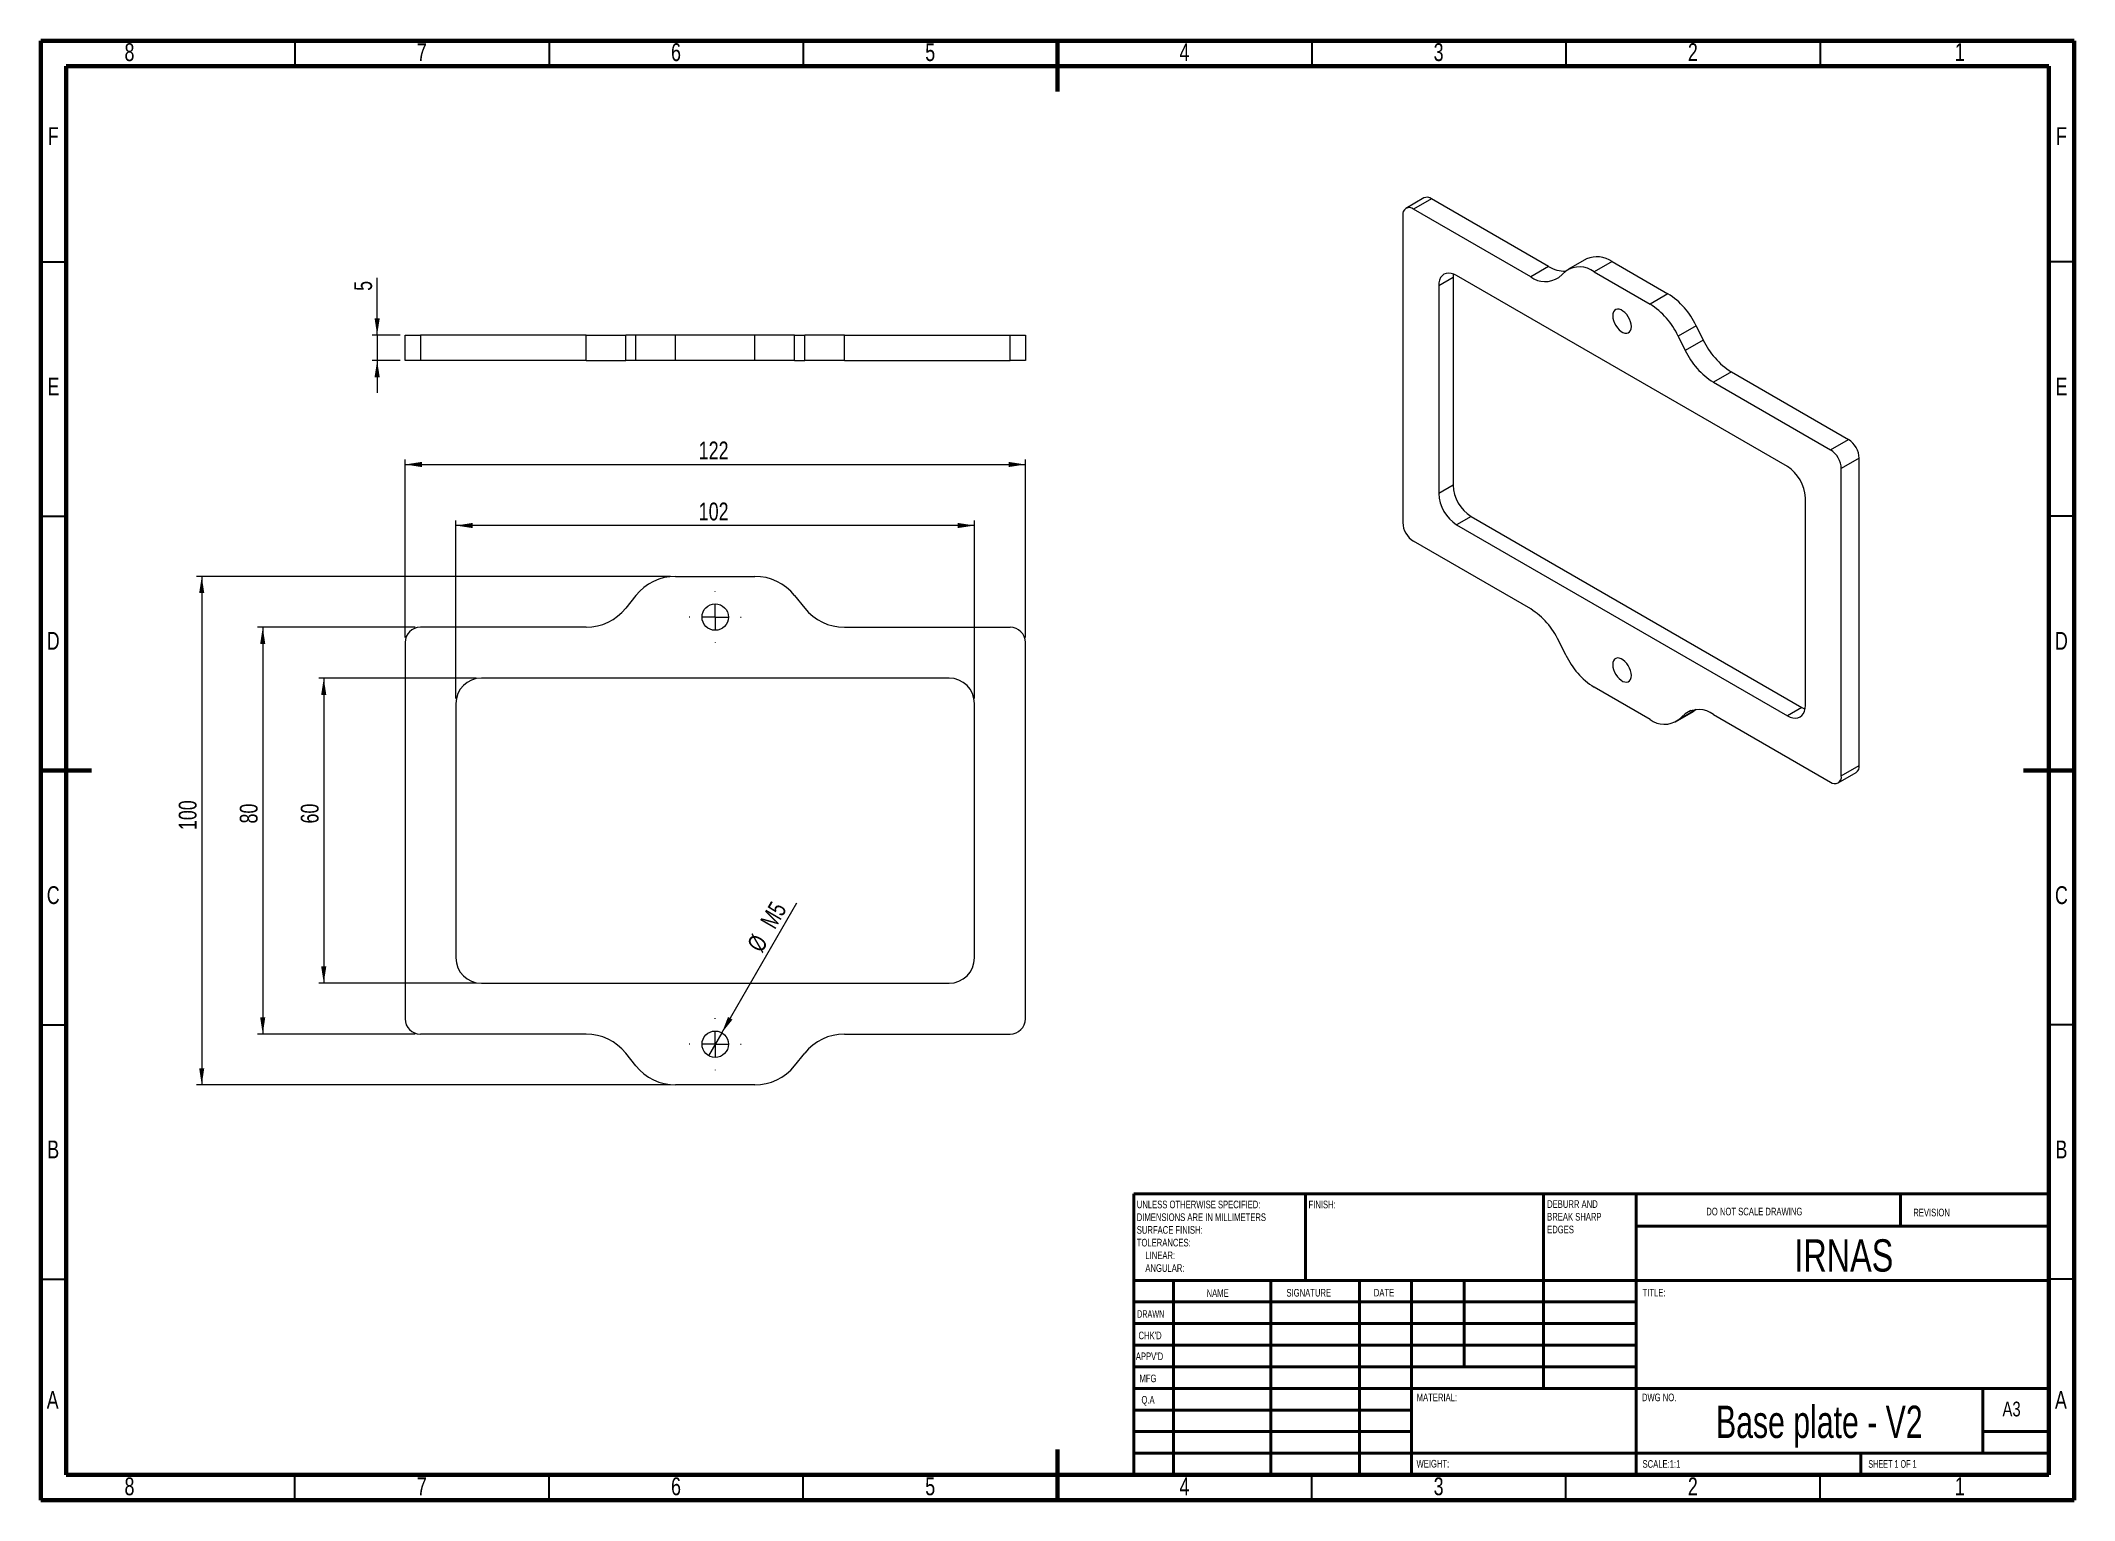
# Model space of a CAD drawing. Header units: millimetres. Extents: x 15 to 415, y 5 to 292.
import ezdxf

# ---------------------------------------------------------------- set-up
doc = ezdxf.new("R2010")
doc.units = ezdxf.units.MM
doc.styles.add('SLDTEXTSTYLE0', font='TXT', dxfattribs={"width": 0.75})
doc.styles.add('SLDTEXTSTYLE1', font='TXT', dxfattribs={"width": 0.686449})
doc.styles.add('SLDTEXTSTYLE2', font='TXT', dxfattribs={"width": 0.6875})
doc.styles.add('SLDTEXTSTYLE3', font='TXT', dxfattribs={"width": 0.7})
doc.dimstyles.new('SLDDIMSTYLE0', dxfattribs={"dimtxt": 3.5, "dimasz": 3.302, "dimexe": 0, "dimexo": 0.0625, "dimgap": 0.875, "dimtad": 1, "dimrnd": 1e-09, "dimzin": 12, "dimdsep": 46, "dimtxsty": 'SLDTEXTSTYLE0', "dimsah": 1, "dimcen": 0.09, "dimadec": 0, "dimazin": 3, "dimtfac": 1, "dimtofl": 0, "dimtmove": 0, "dimatfit": 3, "dimfxl": 1, "dimfrac": 2, "dimtolj": 1, "dimtzin": 12, "dimarcsym": 0})
doc.dimstyles.new('SLDDIMSTYLE1', dxfattribs={"dimtxt": 3.5, "dimasz": 3.302, "dimexe": 0, "dimexo": 0.0625, "dimgap": 0.875, "dimtad": 1, "dimrnd": 1e-09, "dimzin": 12, "dimdsep": 46, "dimtxsty": 'SLDTEXTSTYLE0', "dimblk1": 'NONE', "dimsah": 1, "dimcen": 0, "dimadec": 0, "dimazin": 3, "dimtfac": 1, "dimtmove": 0, "dimatfit": 3, "dimldrblk": 'NONE', "dimfxl": 1, "dimfrac": 2, "dimtolj": 1, "dimtzin": 12, "dimarcsym": 0})
doc.dimstyles.new('SLDDIMSTYLE2', dxfattribs={"dimtxt": 3.5, "dimasz": 3.302, "dimexe": 0, "dimexo": 0.0625, "dimgap": 0.875, "dimtad": 1, "dimrnd": 1e-09, "dimzin": 12, "dimdsep": 46, "dimtxsty": 'SLDTEXTSTYLE0', "dimsah": 1, "dimcen": 0.09, "dimadec": 0, "dimazin": 3, "dimtfac": 1, "dimtmove": 0, "dimatfit": 0, "dimfxl": 1, "dimfrac": 2, "dimtolj": 1, "dimtzin": 12, "dimarcsym": 0})

# ---------------------------------------------------------------- blocks, each defined once
blk = doc.blocks.new('SW_NOTE_0')
at = {"color": 0, "linetype": 'Continuous', "lineweight": 0, "char_height": 1.5, "attachment_point": 1, "style": 'SLDTEXTSTYLE0'}
for s, insert in [('UNLESS OTHERWISE SPECIFIED:', (0, 1.93)), ('SURFACE FINISH:', (0, -3.07)), ('DIMENSIONS ARE IN MILLIMETERS', (0, -0.57)), ('TOLERANCES:', (0, -5.57)), ('ANGULAR:', (1.69, -10.57)), ('LINEAR:', (1.69, -8.07))]:
    blk.add_mtext(s, dxfattribs=dict(at, insert=insert))
blk = doc.blocks.new('SW_NOTE_1')
at = {"color": 0, "linetype": 'Continuous', "lineweight": 0, "char_height": 1.5, "attachment_point": 1, "style": 'SLDTEXTSTYLE0'}
for s, insert in [('DEBURR AND', (0, 1.93)), ('BREAK SHARP', (0, -0.57)), ('EDGES', (0, -3.07))]:
    blk.add_mtext(s, dxfattribs=dict(at, insert=insert))
blk = doc.blocks.new('_D')
at = {"color": 7, "linetype": 'Continuous', "lineweight": 0}
for p, q in [((138.89, 186.67), (45.68, 186.67)), ((46.68, 186.67), (46.68, 86.67)), ((138.89, 86.67), (45.68, 86.67))]:
    blk.add_line(p, q, dxfattribs=at)
for points in [[(46.68, 186.67), (46.17, 183.37), (47.18, 183.37)], [(46.68, 86.67), (47.18, 89.97), (46.17, 89.97)]]:
    blk.add_solid(points, dxfattribs=at)
at = {"color": 7, "linetype": 'Continuous', "lineweight": 0, "insert": (42.16, 136.79), "char_height": 3.5, "attachment_point": 1, "rotation": 90, "style": 'SLDTEXTSTYLE0'}
blk.add_mtext('100', dxfattribs=at)
blk = doc.blocks.new('_D_1')
at = {"color": 7, "linetype": 'Continuous', "lineweight": 0}
for p, q in [((88.68, 176.67), (57.68, 176.67)), ((58.68, 176.67), (58.68, 96.67)), ((88.68, 96.67), (57.68, 96.67))]:
    blk.add_line(p, q, dxfattribs=at)
for points in [[(58.68, 176.67), (58.17, 173.37), (59.18, 173.37)], [(58.68, 96.67), (59.18, 99.97), (58.17, 99.97)]]:
    blk.add_solid(points, dxfattribs=at)
at = {"color": 7, "linetype": 'Continuous', "lineweight": 0, "insert": (54.16, 138.08), "char_height": 3.5, "attachment_point": 1, "rotation": 90, "style": 'SLDTEXTSTYLE0'}
blk.add_mtext('80', dxfattribs=at)
blk = doc.blocks.new('_D_2')
at = {"color": 7, "linetype": 'Continuous', "lineweight": 0}
for p, q in [((100.68, 166.67), (69.68, 166.67)), ((70.68, 166.67), (70.68, 106.67)), ((100.68, 106.67), (69.68, 106.67))]:
    blk.add_line(p, q, dxfattribs=at)
for points in [[(70.68, 166.67), (70.17, 163.37), (71.18, 163.37)], [(70.68, 106.67), (71.18, 109.97), (70.17, 109.97)]]:
    blk.add_solid(points, dxfattribs=at)
at = {"color": 7, "linetype": 'Continuous', "lineweight": 0, "insert": (66.16, 138.08), "char_height": 3.5, "attachment_point": 1, "rotation": 90, "style": 'SLDTEXTSTYLE0'}
blk.add_mtext('60', dxfattribs=at)
blk = doc.blocks.new('_D_3')
at = {"color": 7, "linetype": 'Continuous', "lineweight": 0}
for p, q in [((86.68, 174.67), (86.68, 209.67)), ((86.68, 208.67), (208.68, 208.67)), ((208.68, 174.67), (208.68, 209.67))]:
    blk.add_line(p, q, dxfattribs=at)
for points in [[(86.68, 208.67), (89.98, 208.16), (89.98, 209.18)], [(208.68, 208.67), (205.37, 209.18), (205.37, 208.16)]]:
    blk.add_solid(points, dxfattribs=at)
at = {"color": 7, "linetype": 'Continuous', "lineweight": 0, "insert": (144.44, 213.18), "char_height": 3.5, "attachment_point": 1, "style": 'SLDTEXTSTYLE0'}
blk.add_mtext('122', dxfattribs=at)
blk = doc.blocks.new('_D_4')
at = {"color": 7, "linetype": 'Continuous', "lineweight": 0}
for p, q in [((96.68, 162.67), (96.68, 197.67)), ((198.68, 196.67), (96.68, 196.67)), ((198.68, 162.67), (198.68, 197.67))]:
    blk.add_line(p, q, dxfattribs=at)
for points in [[(96.68, 196.67), (99.98, 196.16), (99.98, 197.18)], [(198.68, 196.67), (195.37, 197.18), (195.37, 196.16)]]:
    blk.add_solid(points, dxfattribs=at)
at = {"color": 7, "linetype": 'Continuous', "lineweight": 0, "insert": (144.44, 201.18), "char_height": 3.5, "attachment_point": 1, "style": 'SLDTEXTSTYLE0'}
blk.add_mtext('102', dxfattribs=at)
blk = doc.blocks.new('_D_5')
at = {"color": 7, "linetype": 'Continuous', "lineweight": 0}
for q in [(163.75, 122.51), (146.38, 92.42)]:
    blk.add_line((148.98, 96.92), q, dxfattribs=at)
blk.add_solid([(148.98, 96.92), (151.07, 99.53), (150.19, 100.04)], dxfattribs=at)
at = {"color": 7, "linetype": 'Continuous', "lineweight": 0, "char_height": 3.5, "attachment_point": 1, "rotation": 60, "style": 'SLDTEXTSTYLE0'}
for s, insert in [('M5', (156.37, 118.84)), ('%%c', (153.78, 114.24))]:
    blk.add_mtext(s, dxfattribs=dict(at, insert=insert))
blk = doc.blocks.new('_NONE')
blk = doc.blocks.new('SW_CENTERMARKSYMBOL_0')
at = {"color": 0, "linetype": 'Continuous', "lineweight": 0}
for p, q in [((0, 5), (0, 5.1)), ((-5, 0), (-5.1, 0)), ((0, 0), (-2.5, 0)), ((0, 0), (0, 2.5)), ((0, 0), (0, -2.5)), ((0, 0), (2.5, 0)), ((5, 0), (5.1, 0)), ((0, -5), (0, -5.1))]:
    blk.add_line(p, q, dxfattribs=at)
blk = doc.blocks.new('SW_CENTERMARKSYMBOL_1')
at = {"color": 0, "linetype": 'Continuous', "lineweight": 0}
for p, q in [((0, 5), (0, 5.1)), ((-5, 0), (-5.1, 0)), ((0, 0), (-2.5, 0)), ((0, 0), (0, 2.5)), ((0, 0), (0, -2.5)), ((0, 0), (2.5, 0)), ((5, 0), (5.1, 0)), ((0, -5), (0, -5.1))]:
    blk.add_line(p, q, dxfattribs=at)
blk = doc.blocks.new('_D_6')
at = {"color": 7, "linetype": 'Continuous', "lineweight": 0}
for p, q in [((81.18, 234.11), (81.18, 245.4)), ((85.68, 234.11), (80.18, 234.11)), ((81.18, 234.11), (81.18, 229.11)), ((85.68, 229.11), (80.18, 229.11)), ((81.18, 229.11), (81.18, 222.76))]:
    blk.add_line(p, q, dxfattribs=at)
for points in [[(81.18, 234.11), (81.69, 237.41), (80.67, 237.41)], [(81.18, 229.11), (80.67, 225.81), (81.69, 225.81)]]:
    blk.add_solid(points, dxfattribs=at)
at = {"color": 7, "linetype": 'Continuous', "lineweight": 0, "insert": (76.67, 242.81), "char_height": 3.5, "attachment_point": 1, "rotation": 90, "style": 'SLDTEXTSTYLE0'}
blk.add_mtext('5', dxfattribs=at)

msp = doc.modelspace()

# ---------------------------------------------------------------- linework, layer by layer
at = {"color": 7, "linetype": 'Continuous', "lineweight": 60}
for p, q in [((15, 292), (415, 292)), ((15, 5), (15, 292)), ((215, 292), (215, 282)), ((415, 292), (415, 5)), ((20, 287), (410, 287)), ((20, 10), (20, 287)), ((410, 287), (410, 10)), ((15, 148.5), (25, 148.5)), ((415, 148.5), (405, 148.5)), ((410, 65.25), (410, 10)), ((215, 5), (215, 15)), ((410, 10), (20, 10)), ((410, 10), (222.8, 10)), ((415, 5), (15, 5))]:
    msp.add_line(p, q, dxfattribs=at)
at = {"color": 7, "linetype": 'Continuous', "lineweight": 30}
for p, q in [((65, 292), (65, 287)), ((115, 292), (115, 287)), ((165, 292), (165, 287)), ((265, 292), (265, 287)), ((315, 292), (315, 287)), ((365, 292), (365, 287)), ((15, 248.5), (20, 248.5)), ((415, 248.5), (410, 248.5)), ((15, 198.5), (20, 198.5)), ((415, 198.5), (410, 198.5)), ((15, 98.5), (20, 98.5)), ((415, 98.5), (410, 98.5)), ((15, 48.5), (20, 48.5)), ((415, 48.5), (410, 48.5)), ((65, 5), (65, 10)), ((115, 5), (115, 10)), ((165, 5), (165, 10)), ((265, 5), (265, 10)), ((315, 5), (315, 10)), ((365, 5), (365, 10))]:
    msp.add_line(p, q, dxfattribs=at)
at = {"color": 7, "linetype": 'Continuous', "lineweight": 15}
for p, q in [((287.059, 261.075), (283.524, 259.034)), ((288.559, 260.926), (285.024, 258.885)), ((311.606, 247.621), (288.559, 260.926)), ((282.902, 257.66), (282.902, 197.236)), ((308.071, 245.58), (285.024, 258.885)), ((319.067, 249.089), (315.532, 247.048)), ((324.067, 248.594), (320.531, 246.553)), ((324.067, 248.594), (335.076, 242.238)), ((292.802, 245.413), (289.974, 243.78)), ((292.802, 245.413), (292.802, 204.586)), ((358.563, 208.267), (293.509, 245.821)), ((311.606, 247.621), (308.071, 245.58)), ((314.993, 246.671), (313.592, 245.457)), ((315.025, 246.689), (314.993, 246.671)), ((314.993, 246.671), (314.997, 246.665)), ((320.531, 246.553), (331.541, 240.197)), ((289.974, 243.78), (289.974, 202.953)), ((335.076, 242.238), (331.541, 240.197)), ((86.677, 229.107), (86.677, 234.107)), ((86.677, 234.107), (89.677, 234.107)), ((89.677, 234.107), (89.677, 229.107)), ((122.27, 234.107), (89.677, 234.107)), ((122.27, 229.107), (122.27, 234.107)), ((122.27, 234.107), (130.079, 234.107)), ((130.079, 229.107), (130.079, 234.107)), ((132.06, 234.107), (130.079, 234.107)), ((132.06, 229.107), (132.06, 234.107)), ((132.066, 234.107), (132.06, 234.107)), ((132.066, 229.107), (132.066, 234.107)), ((139.892, 234.107), (132.066, 234.107)), ((139.892, 229.107), (139.892, 234.107)), ((155.462, 234.107), (139.892, 234.107)), ((155.462, 229.107), (155.462, 234.107)), ((163.288, 234.107), (155.462, 234.107)), ((163.288, 229.107), (163.288, 234.107)), ((163.293, 234.107), (163.288, 234.107)), ((163.293, 229.107), (163.293, 234.107)), ((163.293, 234.107), (165.275, 234.107)), ((165.275, 229.107), (165.275, 234.107)), ((173.083, 234.107), (165.275, 234.107)), ((173.083, 229.107), (173.083, 234.107)), ((173.083, 234.107), (205.677, 234.107)), ((205.677, 229.107), (205.677, 234.107)), ((205.677, 234.107), (208.677, 234.107)), ((208.677, 234.107), (208.677, 229.107)), ((340.61, 235.961), (337.075, 233.92)), ((337.075, 233.92), (337.079, 233.921)), ((340.614, 235.962), (337.079, 233.921)), ((337.079, 233.921), (338.48, 231.09)), ((342.015, 233.131), (338.48, 231.09)), ((340.61, 235.961), (340.614, 235.962)), ((340.614, 235.962), (342.015, 233.131)), ((89.677, 229.107), (86.677, 229.107)), ((122.27, 229.107), (89.677, 229.107)), ((122.27, 229.107), (130.079, 229.107)), ((132.06, 229.107), (130.079, 229.107)), ((132.066, 229.107), (132.06, 229.107)), ((139.892, 229.107), (132.066, 229.107)), ((155.462, 229.107), (139.892, 229.107)), ((163.288, 229.107), (155.462, 229.107)), ((163.293, 229.107), (163.288, 229.107)), ((163.293, 229.107), (165.275, 229.107)), ((173.083, 229.107), (165.275, 229.107)), ((173.083, 229.107), (205.677, 229.107)), ((208.677, 229.107), (205.677, 229.107)), ((347.537, 226.879), (344.001, 224.838)), ((344.001, 224.838), (367.048, 211.534)), ((347.537, 226.879), (370.584, 213.575)), ((367.048, 211.534), (370.584, 213.575)), ((372.705, 209.9), (369.169, 207.859)), ((372.705, 149.476), (372.705, 209.9)), ((292.802, 204.586), (289.974, 202.953)), ((369.169, 147.435), (369.169, 207.859)), ((362.098, 161.316), (362.098, 202.143)), ((296.337, 198.462), (293.509, 196.829)), ((293.509, 196.829), (358.563, 159.274)), ((296.337, 198.462), (361.391, 160.907)), ((308.071, 180.257), (285.024, 193.562)), ((139.892, 186.673), (155.462, 186.673)), ((132.06, 182.902), (130.079, 180.426)), ((132.06, 182.902), (132.066, 182.898)), ((163.288, 182.898), (163.293, 182.902)), ((163.293, 182.902), (165.275, 180.426)), ((122.27, 176.673), (89.677, 176.673)), ((173.083, 176.673), (205.677, 176.673)), ((86.677, 173.673), (86.677, 99.673)), ((208.677, 99.673), (208.677, 173.673)), ((314.993, 171.174), (313.592, 174.005)), ((314.997, 171.176), (314.993, 171.174)), ((193.677, 166.673), (101.677, 166.673)), ((331.541, 158.543), (320.531, 164.899)), ((96.677, 161.673), (96.677, 111.673)), ((198.677, 111.673), (198.677, 161.673)), ((336.54, 158.048), (340.076, 160.089)), ((340.614, 160.466), (337.079, 158.425)), ((340.614, 160.466), (340.623, 160.473)), ((361.391, 160.907), (358.563, 159.274)), ((337.079, 158.425), (337.075, 158.431)), ((337.079, 158.425), (338.48, 159.638)), ((344.001, 159.515), (367.048, 146.21)), ((368.548, 146.062), (372.084, 148.103)), ((369.169, 147.435), (372.705, 149.476)), ((101.677, 106.673), (193.677, 106.673)), ((122.27, 96.673), (89.677, 96.673)), ((173.083, 96.673), (205.677, 96.673)), ((132.06, 90.443), (130.079, 92.92)), ((163.293, 90.443), (165.275, 92.92)), ((132.066, 90.448), (132.06, 90.443)), ((163.293, 90.443), (163.288, 90.448)), ((155.462, 86.673), (139.892, 86.673))]:
    msp.add_line(p, q, dxfattribs=at)
at = {"color": 8, "linetype": 'Continuous', "lineweight": 15}
msp.add_line((339.585, 160.276), (338.48, 159.638), dxfattribs=at)
at = {"color": 7, "linetype": 'Continuous', "lineweight": 40}
for p, q in [((230, 65.25), (410, 65.25)), ((230, 65.25), (230, 10)), ((263.8, 48.25), (263.8, 65.25)), ((310.6, 65.25), (310.6, 27)), ((328.8, 65.25), (328.8, 10)), ((380.8, 58.875), (380.8, 65.25)), ((410, 58.875), (328.8, 58.875)), ((410, 48.25), (230, 48.25)), ((237.8, 48.25), (237.8, 10)), ((256.991, 48.25), (256.991, 10)), ((274.399, 48.25), (274.399, 10)), ((284.6, 10), (284.6, 48.25)), ((295, 31.25), (295, 48.25)), ((328.8, 44), (230, 44)), ((328.8, 39.75), (230, 39.75)), ((328.8, 35.5), (230, 35.5)), ((328.8, 31.25), (230, 31.25)), ((284.6, 27), (230, 27)), ((284.6, 27), (410, 27)), ((397, 14.25), (397, 27)), ((284.6, 22.75), (230, 22.75)), ((284.6, 18.5), (230, 18.5)), ((410, 18.5), (397, 18.5)), ((230, 14.25), (410, 14.25)), ((373, 10), (373, 14.25))]:
    msp.add_line(p, q, dxfattribs=at)
at = {"color": 7, "linetype": 'Continuous', "lineweight": 15, "flags": 128}
for points in [[(293.509, 245.821), (292.956, 246.09), (292.417, 246.252), (291.904, 246.303), (291.431, 246.241), (291.009, 246.069), (290.649, 245.79), (290.359, 245.411), (290.147, 244.941), (290.017, 244.393), (289.974, 243.78)], [(292.862, 246.126), (292.845, 246.026), (292.802, 245.413)], [(327.874, 235.781), (327.834, 236.246), (327.716, 236.736), (327.523, 237.232), (327.266, 237.71), (326.955, 238.15), (326.604, 238.534), (326.228, 238.843), (325.844, 239.065), (325.468, 239.19), (325.117, 239.212), (324.806, 239.13), (324.549, 238.949), (324.356, 238.676), (324.238, 238.322), (324.198, 237.904), (324.238, 237.439), (324.356, 236.949), (324.549, 236.453), (324.806, 235.975), (325.117, 235.535), (325.468, 235.151), (325.844, 234.842), (326.228, 234.62), (326.604, 234.495), (326.955, 234.473), (327.266, 234.555), (327.523, 234.736), (327.716, 235.009), (327.834, 235.363), (327.874, 235.781)], [(327.874, 167.192), (327.834, 167.656), (327.716, 168.147), (327.523, 168.642), (327.266, 169.121), (326.955, 169.561), (326.604, 169.944), (326.228, 170.254), (325.844, 170.475), (325.468, 170.6), (325.117, 170.622), (324.806, 170.541), (324.549, 170.36), (324.356, 170.086), (324.238, 169.733), (324.198, 169.314), (324.238, 168.85), (324.356, 168.359), (324.549, 167.864), (324.806, 167.386), (325.117, 166.945), (325.468, 166.562), (325.844, 166.253), (326.228, 166.031), (326.604, 165.906), (326.955, 165.884), (327.266, 165.965), (327.523, 166.147), (327.716, 166.42), (327.834, 166.774), (327.874, 167.192)], [(340.61, 160.472), (340.082, 160.092), (340.076, 160.089)], [(358.563, 159.274), (359.116, 159.005), (359.655, 158.843), (360.168, 158.793), (360.641, 158.854), (361.063, 159.027), (361.423, 159.306), (361.713, 159.685), (361.925, 160.154), (362.055, 160.702), (362.098, 161.316)], [(361.391, 160.907), (361.944, 160.638), (362.039, 160.602)]]:
    msp.add_lwpolyline(points, dxfattribs=at)
at = {"color": 7, "linetype": 'Continuous', "lineweight": 15}
for centre in [(147.677, 178.673), (147.677, 94.673)]:
    msp.add_circle(centre, 2.6, dxfattribs=at)
for centre, radius, start, end in [((287.681, 259.7), 1.509, 54.38242, 114.30712), ((284.196, 257.87), 1.31, 50.79671, 189.21404), ((321.122, 244.345), 5.17, 55.27445, 113.4151), ((310.917, 249.326), 4.704, 232.77586, 304.67043), ((314.891, 252.77), 6.107, 237.4592, 270.87637), ((317.687, 242.815), 4.697, 52.73546, 124.93909), ((323.586, 227.606), 14.893, 25.08416, 57.71574), ((327.122, 229.647), 14.893, 25.08416, 57.71574), ((355.484, 239.463), 14.883, 205.17652, 237.72336), ((351.949, 237.422), 14.883, 205.17652, 237.72336), ((368.099, 209.691), 4.61, 2.60548, 57.39452), ((354.477, 201.825), 7.628, 2.38686, 57.61314), ((364.564, 207.65), 4.61, 2.60548, 57.39452), ((300.423, 204.903), 7.628, 182.38686, 237.61314), ((297.595, 203.27), 7.628, 182.38686, 237.61314), ((287.508, 197.446), 4.61, 182.60548, 237.39452), ((139.892, 176.673), 10, 90, 141.5), ((155.462, 176.673), 10, 38.5, 90), ((122.27, 186.673), 10, 270, 321.33945), ((173.083, 186.673), 10, 218.66055, 270), ((300.123, 167.674), 14.883, 25.17652, 57.72336), ((89.677, 173.673), 3, 90, 180), ((205.677, 173.673), 3, 0, 90), ((328.486, 177.49), 14.893, 205.08416, 237.71574), ((101.677, 161.673), 5, 90, 180), ((193.677, 161.673), 5, 0, 90), ((341.155, 155.769), 4.704, 52.77586, 124.67043), ((334.385, 162.281), 4.697, 232.73546, 304.93909), ((371.278, 149.295), 1.439, 304.05635, 7.25583), ((367.876, 147.226), 1.31, 230.79671, 9.21404), ((101.677, 111.673), 5, 180, 270), ((193.677, 111.673), 5, 270, 0), ((89.677, 99.673), 3, 180, 270), ((122.27, 86.673), 10, 38.66055, 90), ((173.083, 86.673), 10, 90, 141.33945), ((205.677, 99.673), 3, 270, 0), ((139.892, 96.673), 10, 218.5, 270), ((155.462, 96.673), 10, 270, 321.5)]:
    msp.add_arc(centre, radius, start, end, dxfattribs=at)

# ---------------------------------------------------------------- block references
at = {"color": 7, "linetype": 'Continuous', "lineweight": 0}
for name, p in [('SW_CENTERMARKSYMBOL_1', (147.677, 178.673)), ('SW_CENTERMARKSYMBOL_0', (147.677, 94.673)), ('SW_NOTE_1', (311.309, 62.069)), ('SW_NOTE_0', (230.594, 61.987))]:
    msp.add_blockref(name, p, dxfattribs=at)

# ---------------------------------------------------------------- texts
for s, insert, char_height, attachment_point, style in [('8', (32.465, 291.495), 3.5, 2, 'SLDTEXTSTYLE0'), ('7', (89.965, 291.495), 3.5, 2, 'SLDTEXTSTYLE0'), ('6', (139.965, 291.495), 3.5, 2, 'SLDTEXTSTYLE0'), ('5', (189.965, 291.495), 3.5, 2, 'SLDTEXTSTYLE0'), ('4', (239.965, 291.495), 3.5, 2, 'SLDTEXTSTYLE0'), ('3', (289.965, 291.495), 3.5, 2, 'SLDTEXTSTYLE0'), ('2', (339.965, 291.495), 3.5, 2, 'SLDTEXTSTYLE0'), ('1', (392.465, 291.495), 3.5, 2, 'SLDTEXTSTYLE0'), ('F', (17.464, 274.995), 3.5, 2, 'SLDTEXTSTYLE0'), ('F', (412.464, 274.995), 3.5, 2, 'SLDTEXTSTYLE0'), ('E', (17.506, 225.745), 3.5, 2, 'SLDTEXTSTYLE0'), ('E', (412.506, 225.745), 3.5, 2, 'SLDTEXTSTYLE0'), ('D', (17.46, 175.745), 3.5, 2, 'SLDTEXTSTYLE0'), ('D', (412.46, 175.745), 3.5, 2, 'SLDTEXTSTYLE0'), ('C', (17.464, 125.745), 3.5, 2, 'SLDTEXTSTYLE0'), ('C', (412.464, 125.745), 3.5, 2, 'SLDTEXTSTYLE0'), ('B', (17.473, 75.745), 3.5, 2, 'SLDTEXTSTYLE0'), ('B', (412.473, 75.745), 3.5, 2, 'SLDTEXTSTYLE0'), ('FINISH:', (264.371, 63.919), 1.5, 1, 'SLDTEXTSTYLE0'), ('DO NOT SCALE DRAWING', (342.615, 62.533), 1.5, 1, 'SLDTEXTSTYLE0'), ('REVISION', (383.328, 62.335), 1.5, 1, 'SLDTEXTSTYLE0'), ('IRNAS', (369.662, 56.326), 6.35, 2, 'SLDTEXTSTYLE0'), ('NAME', (244.322, 46.501), 1.5, 1, 'SLDTEXTSTYLE0'), ('SIGNATURE', (260.034, 46.562), 1.5, 1, 'SLDTEXTSTYLE0'), ('DATE', (277.215, 46.576), 1.5, 1, 'SLDTEXTSTYLE0'), ('TITLE:', (330.09, 46.576), 1.5, 1, 'SLDTEXTSTYLE0'), ('DRAWN', (230.643, 42.385), 1.5, 1, 'SLDTEXTSTYLE1'), ("CHK'D", (230.939, 38.162), 1.5, 1, 'SLDTEXTSTYLE0'), ("APPV'D", (230.402, 34.066), 1.5, 1, 'SLDTEXTSTYLE0'), ('MFG', (231.124, 29.716), 1.5, 1, 'SLDTEXTSTYLE0'), ('A', (17.36, 26.495), 3.5, 2, 'SLDTEXTSTYLE0'), ('Q.A', (231.509, 25.505), 1.5, 1, 'SLDTEXTSTYLE0'), ('MATERIAL:', (285.646, 25.986), 1.5, 1, 'SLDTEXTSTYLE0'), ('DWG NO.', (329.953, 25.986), 1.5, 1, 'SLDTEXTSTYLE0'), ('A3', (400.871, 24.406), 2.9104, 1, 'SLDTEXTSTYLE0'), ('A', (412.36, 26.495), 3.5, 2, 'SLDTEXTSTYLE0'), ('Base plate - V2', (364.841, 23.607), 6.35, 2, 'SLDTEXTSTYLE3'), ('WEIGHT:', (285.618, 12.949), 1.4986, 1, 'SLDTEXTSTYLE0'), ('SCALE:1:1', (330.074, 12.9), 1.5, 1, 'SLDTEXTSTYLE0'), ('SHEET 1 OF 1', (374.478, 12.9), 1.5, 1, 'SLDTEXTSTYLE2'), ('8', (32.465, 9.495), 3.5, 2, 'SLDTEXTSTYLE0'), ('7', (89.965, 9.495), 3.5, 2, 'SLDTEXTSTYLE0'), ('6', (139.965, 9.495), 3.5, 2, 'SLDTEXTSTYLE0'), ('5', (189.965, 9.495), 3.5, 2, 'SLDTEXTSTYLE0'), ('4', (239.965, 9.495), 3.5, 2, 'SLDTEXTSTYLE0'), ('3', (289.965, 9.495), 3.5, 2, 'SLDTEXTSTYLE0'), ('2', (339.965, 9.495), 3.5, 2, 'SLDTEXTSTYLE0'), ('1', (392.465, 9.495), 3.5, 2, 'SLDTEXTSTYLE0')]:
    msp.add_mtext(s, dxfattribs=dict(at, insert=insert, char_height=char_height, attachment_point=attachment_point, style=style))

# ---------------------------------------------------------------- dimensions: what is measured, and where the dimension line sits
for base, p1, p2, dimstyle, picture, middle in [((81.181, 229.107), (86.677, 234.107), (86.677, 229.107), 'SLDDIMSTYLE2', '_D_6', (81.181, 244.107)), ((46.677, 86.673), (139.892, 186.673), (139.892, 86.673), 'SLDDIMSTYLE0', '_D', (46.677, 140.668)), ((58.677, 96.673), (89.677, 176.673), (89.677, 96.673), 'SLDDIMSTYLE0', '_D_1', (58.677, 140.668)), ((70.677, 106.673), (101.677, 166.673), (101.677, 106.673), 'SLDDIMSTYLE0', '_D_2', (70.677, 140.668))]:
    dim = msp.add_linear_dim(base=base, p1=p1, p2=p2, angle=90, dimstyle=dimstyle, dxfattribs=at)
    dim.commit()
    dim.dimension.update_dxf_attribs({"geometry": picture, "text_midpoint": middle, "dimtype": 160})
for base, p1, p2, picture, middle in [((208.677, 208.673), (86.677, 173.673), (208.677, 173.673), '_D_3', (148.318, 208.673)), ((96.677, 196.673), (198.677, 161.673), (96.677, 161.673), '_D_4', (148.318, 196.673))]:
    dim = msp.add_linear_dim(base=base, p1=p1, p2=p2, dimstyle='SLDDIMSTYLE0', dxfattribs=at)
    dim.commit()
    dim.dimension.update_dxf_attribs({"geometry": picture, "text_midpoint": middle, "dimtype": 160})
dim = msp.add_diameter_dim_2p(p1=(146.377, 92.421), p2=(148.977, 96.925), dimstyle='SLDDIMSTYLE1', dxfattribs=at)
dim.commit()
dim.dimension.update_dxf_attribs({"geometry": '_D_5', "text_midpoint": (160.787, 117.38), "dimtype": 163})

doc.saveas('drawing.dxf')
